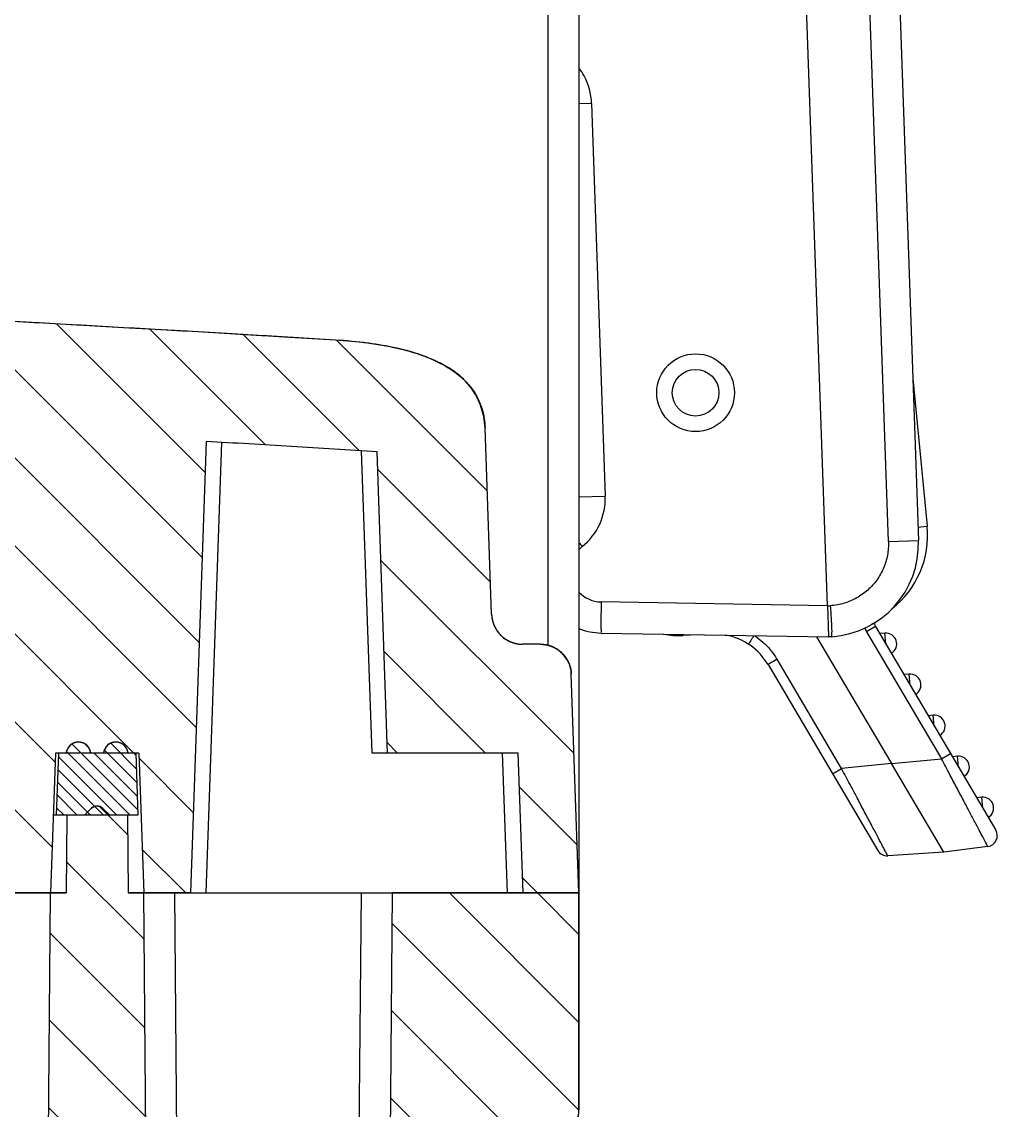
# Model space of a CAD drawing. Header units: millimetres. Extents: x -1995 to -555, y 489 to 1011.
# Drawn here: x -1459.06 to -1427.68, y 633.34 to 668.35 of the extents above; entities that cross this region are included whole.
import ezdxf

# ---------------------------------------------------------------- set-up
doc = ezdxf.new("R2010")
doc.units = ezdxf.units.MM

msp = doc.modelspace()

# ---------------------------------------------------------------- hatches: boundary and pattern name
at = {"linetype": 'Continuous'}
h = msp.add_hatch(dxfattribs=at)
h.set_pattern_fill('DEFAULT__20', color=2, scale=2, angle=135, style=0, pattern_type=0)
h.set_pattern_definition([(135, (-1737.82, 771.6257), (-1.414214, -1.414214), [])])
edge = h.paths.add_edge_path()
edge.add_line((-1669.14, 640.33), (-1667.34, 640.33))
edge.add_line((-1668.894, 647.365), (-1669.14, 640.33))
edge.add_spline(control_points=[(-1668.894, 647.365), (-1668.874, 647.934), (-1668.465, 648.33), (-1667.895, 648.33)], knot_values=[0, 0, 0, 0, 1, 1, 1, 1], weights=[1, 0.812893, 0.812893, 1], degree=3, periodic=0)
edge.add_line((-1667.895, 648.33), (-1667.328, 648.33))
edge.add_spline(control_points=[(-1666.329, 649.295), (-1666.349, 648.726), (-1666.759, 648.33), (-1667.328, 648.33)], knot_values=[0, 0, 0, 0, 1, 1, 1, 1], weights=[1, 0.812893, 0.812893, 1], degree=3, periodic=0)
edge.add_line((-1666.12, 655.29), (-1666.329, 649.295))
edge.add_spline(control_points=[(-1661.304, 658.11), (-1661.909, 658.073), (-1663.059, 657.942), (-1664.547, 657.514), (-1665.692, 656.751), (-1666.098, 655.895), (-1666.12, 655.29)], knot_values=[0, 0, 0, 0, 0.25, 0.5, 0.75, 1, 1, 1, 1], degree=3, periodic=0)
edge.add_spline(control_points=[(-1637.797, 659.379), (-1645.636, 659.008), (-1653.472, 658.585), (-1661.304, 658.11)], knot_values=[0, 0, 0, 0, 1, 1, 1, 1], weights=[1, 0.999985, 0.999985, 1], degree=3, periodic=0)
edge.add_line((-1637.797, 655.875), (-1637.797, 659.379))
edge.add_spline(control_points=[(-1637.797, 655.875), (-1641.905, 655.68), (-1646.012, 655.471), (-1650.119, 655.248)], knot_values=[0, 0, 0, 0, 1, 1, 1, 1], weights=[1, 0.999996, 0.999996, 1], degree=3, periodic=0)
edge.add_line((-1650.119, 655.248), (-1650.64, 640.33))
edge.add_line((-1652.14, 640.33), (-1650.64, 640.33))
edge.add_line((-1652.297, 644.83), (-1652.14, 640.33))
edge.add_line((-1654.983, 644.83), (-1652.297, 644.83))
edge.add_line((-1654.983, 644.83), (-1655.14, 640.33))
edge.add_line((-1656.64, 640.33), (-1655.14, 640.33))
edge.add_line((-1657.147, 654.851), (-1656.64, 640.33))
edge.add_spline(control_points=[(-1657.147, 654.851), (-1658.98, 654.744), (-1660.812, 654.634), (-1662.644, 654.521)], knot_values=[0, 0, 0, 0, 1, 1, 1, 1], weights=[1, 0.999999, 0.999999, 1], degree=3, periodic=0)
edge.add_line((-1662.644, 654.521), (-1662.948, 645.83))
edge.add_line((-1662.948, 645.83), (-1667.148, 645.83))
edge.add_line((-1667.148, 645.83), (-1667.34, 640.33))
edge = h.paths.add_edge_path()
edge.add_line((-1637.797, 655.875), (-1637.797, 659.379))
edge.add_line((-1637.797, 655.875), (-1637.797, 659.379))
edge = h.paths.add_edge_path()
edge.add_spline(control_points=[(-1470.746, 659.296), (-1526.407, 661.981), (-1582.133, 662.008), (-1637.797, 659.379)], knot_values=[0, 0, 0, 0, 1, 1, 1, 1], weights=[1, 0.999242, 0.999242, 1], degree=3, periodic=0)
edge.add_line((-1470.746, 655.792), (-1470.746, 659.296))
edge.add_spline(control_points=[(-1470.746, 655.792), (-1526.407, 658.482), (-1582.133, 658.51), (-1637.797, 655.875)], knot_values=[0, 0, 0, 0, 1, 1, 1, 1], weights=[1, 0.999239, 0.999239, 1], degree=3, periodic=0)
edge.add_line((-1637.797, 655.875), (-1637.797, 659.379))
edge = h.paths.add_edge_path()
edge.add_line((-1470.746, 655.792), (-1470.746, 659.296))
edge.add_line((-1470.746, 655.792), (-1470.746, 659.296))
edge = h.paths.add_edge_path()
edge.add_line((-1441.14, 640.33), (-1442.94, 640.33))
edge.add_line((-1442.94, 640.33), (-1443.097, 644.83))
edge.add_line((-1443.097, 644.83), (-1447.297, 644.83))
edge.add_line((-1447.297, 644.83), (-1447.635, 654.521))
edge.add_spline(control_points=[(-1447.635, 654.521), (-1449.468, 654.634), (-1451.3, 654.744), (-1453.133, 654.851)], knot_values=[0, 0, 0, 0, 1, 1, 1, 1], weights=[1, 0.999999, 0.999999, 1], degree=3, periodic=0)
edge.add_line((-1453.133, 654.851), (-1453.64, 640.33))
edge.add_line((-1453.64, 640.33), (-1455.14, 640.33))
edge.add_line((-1455.297, 644.83), (-1455.14, 640.33))
edge.add_line((-1455.297, 644.83), (-1457.983, 644.83))
edge.add_line((-1457.983, 644.83), (-1458.14, 640.33))
edge.add_line((-1458.14, 640.33), (-1459.64, 640.33))
edge.add_line((-1460.161, 655.248), (-1459.64, 640.33))
edge.add_spline(control_points=[(-1460.161, 655.248), (-1463.689, 655.44), (-1467.217, 655.621), (-1470.746, 655.792)], knot_values=[0, 0, 0, 0, 1, 1, 1, 1], weights=[1, 0.999997, 0.999997, 1], degree=3, periodic=0)
edge.add_line((-1470.746, 655.792), (-1470.746, 659.296))
edge.add_spline(control_points=[(-1448.975, 658.11), (-1456.23, 658.55), (-1463.487, 658.946), (-1470.746, 659.296)], knot_values=[0, 0, 0, 0, 1, 1, 1, 1], weights=[1, 0.999987, 0.999987, 1], degree=3, periodic=0)
edge.add_spline(control_points=[(-1444.16, 655.29), (-1444.181, 655.895), (-1444.588, 656.751), (-1445.733, 657.514), (-1447.221, 657.942), (-1448.371, 658.073), (-1448.975, 658.11)], knot_values=[0, 0, 0, 0, 0.25, 0.5, 0.75, 1, 1, 1, 1], degree=3, periodic=0)
edge.add_line((-1443.951, 649.295), (-1444.16, 655.29))
edge.add_spline(control_points=[(-1443.951, 649.295), (-1443.931, 648.726), (-1443.521, 648.33), (-1442.951, 648.33)], knot_values=[0, 0, 0, 0, 1, 1, 1, 1], weights=[1, 0.812893, 0.812893, 1], degree=3, periodic=0)
edge.add_line((-1442.385, 648.33), (-1442.951, 648.33))
edge.add_spline(control_points=[(-1442.385, 648.33), (-1441.815, 648.33), (-1441.405, 647.934), (-1441.386, 647.365)], knot_values=[0, 0, 0, 0, 1, 1, 1, 1], weights=[1, 0.812893, 0.812893, 1], degree=3, periodic=0)
edge.add_line((-1441.14, 640.33), (-1441.386, 647.365))
h = msp.add_hatch(dxfattribs=at)
h.set_pattern_fill('DEFAULT__18', color=2, scale=0.3, angle=-45, style=0, pattern_type=0)
h.set_pattern_definition([(315, (-1736.19368, 773.2521), (0.21213203, 0.21213203), [])])
edge = h.paths.add_edge_path()
edge.add_spline(control_points=[(-1654.637, 644.83), (-1654.557, 645.46), (-1653.922, 645.46), (-1653.843, 644.83)], knot_values=[0, 0, 0, 0, 1, 1, 1, 1], weights=[1, 0.416667, 0.416667, 1], degree=3, periodic=0)
edge.add_line((-1653.843, 644.83), (-1653.437, 644.83))
edge.add_spline(control_points=[(-1653.437, 644.83), (-1653.357, 645.46), (-1652.722, 645.46), (-1652.643, 644.83)], knot_values=[0, 0, 0, 0, 1, 1, 1, 1], weights=[1, 0.416667, 0.416667, 1], degree=3, periodic=0)
edge.add_line((-1652.643, 644.83), (-1652.397, 644.83))
edge.add_line((-1652.397, 644.83), (-1652.327, 642.83))
edge.add_line((-1654.953, 642.83), (-1652.327, 642.83))
edge.add_line((-1654.883, 644.83), (-1654.953, 642.83))
edge.add_line((-1654.883, 644.83), (-1654.637, 644.83))
edge = h.paths.add_edge_path()
edge.add_line((-1455.327, 642.83), (-1457.953, 642.83))
edge.add_line((-1457.883, 644.83), (-1457.953, 642.83))
edge.add_line((-1457.637, 644.83), (-1457.883, 644.83))
edge.add_spline(control_points=[(-1456.843, 644.83), (-1456.922, 645.46), (-1457.557, 645.46), (-1457.637, 644.83)], knot_values=[0, 0, 0, 0, 1, 1, 1, 1], weights=[1, 0.416667, 0.416667, 1], degree=3, periodic=0)
edge.add_line((-1456.437, 644.83), (-1456.843, 644.83))
edge.add_spline(control_points=[(-1455.643, 644.83), (-1455.722, 645.46), (-1456.357, 645.46), (-1456.437, 644.83)], knot_values=[0, 0, 0, 0, 1, 1, 1, 1], weights=[1, 0.416667, 0.416667, 1], degree=3, periodic=0)
edge.add_line((-1455.397, 644.83), (-1455.643, 644.83))
edge.add_line((-1455.397, 644.83), (-1455.327, 642.83))
h = msp.add_hatch(dxfattribs=at)
h.set_pattern_fill('DEFAULT__19', color=2, scale=2, angle=-45, style=0, pattern_type=0)
h.set_pattern_definition([(315, (-1734.9916, 774.4542), (1.414214, 1.414214), [])])
edge = h.paths.add_edge_path()
edge.add_line((-1668.44, 596.33), (-1663.89, 596.33))
edge.add_line((-1668.44, 596.33), (-1668.44, 603.119))
edge.add_spline(control_points=[(-1668.44, 603.119), (-1668.44, 603.813), (-1667.954, 604.307), (-1667.261, 604.319)], knot_values=[0, 0, 0, 0, 1, 1, 1, 1], weights=[1, 0.808834, 0.808834, 1], degree=3, periodic=0)
edge.add_line((-1667.261, 604.319), (-1666.64, 604.33))
edge.add_line((-1666.64, 604.33), (-1666.64, 632.33))
edge.add_line((-1668.157, 632.356), (-1666.64, 632.33))
edge.add_spline(control_points=[(-1668.157, 632.356), (-1668.735, 632.367), (-1669.14, 632.779), (-1669.14, 633.356)], knot_values=[0, 0, 0, 0, 1, 1, 1, 1], weights=[1, 0.808834, 0.808834, 1], degree=3, periodic=0)
edge.add_line((-1669.14, 635.375), (-1669.14, 633.356))
edge.add_line((-1674.532, 635.847), (-1669.14, 635.375))
edge.add_spline(control_points=[(-1675.714, 644.546), (-1681.421, 642.415), (-1680.601, 636.378), (-1674.532, 635.847)], knot_values=[0, 0, 0, 0, 1, 1, 1, 1], weights=[1, 0.480302, 0.480302, 1], degree=3, periodic=0)
edge.add_line((-1675.714, 644.546), (-1675.64, 640.304))
edge.add_spline(control_points=[(-1675.64, 640.304), (-1675.589, 637.406), (-1672.691, 637.406), (-1672.64, 640.304)], knot_values=[0, 0, 0, 0, 1, 1, 1, 1], weights=[1, 0.344968, 0.344968, 1], degree=3, periodic=0)
edge.add_line((-1672.64, 640.304), (-1672.566, 644.546))
edge.add_spline(control_points=[(-1669.64, 640.33), (-1669.64, 642.272), (-1670.747, 643.867), (-1672.566, 644.546)], knot_values=[0, 0, 0, 0, 1, 1, 1, 1], weights=[1, 0.881003, 0.881003, 1], degree=3, periodic=0)
edge.add_line((-1669.64, 640.33), (-1663.14, 640.33))
edge.add_line((-1662.791, 600.33), (-1663.14, 640.33))
edge.add_line((-1662.791, 600.33), (-1661.39, 600.33))
edge.add_line((-1661.39, 600.33), (-1661.39, 592.33))
edge.add_line((-1663.855, 592.33), (-1661.39, 592.33))
edge.add_line((-1663.89, 596.33), (-1663.855, 592.33))
edge = h.paths.add_edge_path()
edge.add_line((-1654.39, 596.33), (-1650.14, 596.33))
edge.add_line((-1654.39, 596.33), (-1654.425, 592.33))
edge.add_line((-1656.89, 592.33), (-1654.425, 592.33))
edge.add_line((-1656.89, 600.33), (-1656.89, 592.33))
edge.add_line((-1656.89, 600.33), (-1655.489, 600.33))
edge.add_line((-1655.489, 600.33), (-1655.14, 640.33))
edge.add_line((-1655.14, 640.33), (-1654.64, 640.33))
edge.add_line((-1654.618, 642.83), (-1654.64, 640.33))
edge.add_line((-1654.618, 642.83), (-1654.043, 642.83))
edge.add_line((-1653.817, 643.057), (-1654.043, 642.83))
edge.add_spline(control_points=[(-1653.463, 643.057), (-1653.567, 643.16), (-1653.713, 643.16), (-1653.817, 643.057)], knot_values=[0, 0, 0, 0, 1, 1, 1, 1], weights=[1, 0.804738, 0.804738, 1], degree=3, periodic=0)
edge.add_line((-1653.236, 642.83), (-1653.463, 643.057))
edge.add_line((-1653.236, 642.83), (-1652.662, 642.83))
edge.add_line((-1652.662, 642.83), (-1652.64, 640.33))
edge.add_line((-1652.64, 640.33), (-1652.14, 640.33))
edge.add_line((-1651.791, 600.33), (-1652.14, 640.33))
edge.add_line((-1651.791, 600.33), (-1637.797, 600.33))
edge.add_line((-1637.797, 596.33), (-1637.797, 600.33))
edge.add_line((-1640.14, 596.33), (-1637.797, 596.33))
edge.add_line((-1640.175, 592.33), (-1640.14, 596.33))
edge.add_line((-1642.64, 592.33), (-1640.175, 592.33))
edge.add_line((-1642.64, 592.33), (-1642.64, 598.33))
edge.add_line((-1647.64, 598.33), (-1642.64, 598.33))
edge.add_line((-1647.64, 592.33), (-1647.64, 598.33))
edge.add_line((-1650.105, 592.33), (-1647.64, 592.33))
edge.add_line((-1650.105, 592.33), (-1650.14, 596.33))
edge = h.paths.add_edge_path()
edge.add_line((-1637.797, 596.33), (-1637.797, 600.33))
edge.add_line((-1637.797, 596.33), (-1637.797, 600.33))
edge = h.paths.add_edge_path()
edge.add_line((-1637.797, 596.33), (-1623.14, 596.33))
edge.add_line((-1637.797, 596.33), (-1637.797, 600.33))
edge.add_line((-1637.797, 600.33), (-1470.746, 600.33))
edge.add_line((-1470.746, 596.33), (-1470.746, 600.33))
edge.add_line((-1487.14, 596.33), (-1470.746, 596.33))
edge.add_line((-1487.14, 596.33), (-1487.14, 599.23))
edge.add_line((-1488.14, 599.23), (-1487.14, 599.23))
edge.add_line((-1489.64, 597.73), (-1488.14, 599.23))
edge.add_line((-1504.64, 597.73), (-1489.64, 597.73))
edge.add_line((-1504.64, 597.73), (-1506.14, 599.23))
edge.add_line((-1507.14, 599.23), (-1506.14, 599.23))
edge.add_line((-1507.14, 596.33), (-1507.14, 599.23))
edge.add_line((-1515.14, 596.33), (-1507.14, 596.33))
edge.add_line((-1515.14, 596.33), (-1515.14, 599.23))
edge.add_line((-1516.14, 599.23), (-1515.14, 599.23))
edge.add_line((-1517.64, 597.73), (-1516.14, 599.23))
edge.add_line((-1532.64, 597.73), (-1517.64, 597.73))
edge.add_line((-1532.64, 597.73), (-1534.14, 599.23))
edge.add_line((-1535.14, 599.23), (-1534.14, 599.23))
edge.add_line((-1535.14, 596.33), (-1535.14, 599.23))
edge.add_line((-1575.14, 596.33), (-1535.14, 596.33))
edge.add_line((-1575.14, 596.33), (-1575.14, 599.23))
edge.add_line((-1576.14, 599.23), (-1575.14, 599.23))
edge.add_line((-1577.64, 597.73), (-1576.14, 599.23))
edge.add_line((-1592.64, 597.73), (-1577.64, 597.73))
edge.add_line((-1592.64, 597.73), (-1594.14, 599.23))
edge.add_line((-1595.14, 599.23), (-1594.14, 599.23))
edge.add_line((-1595.14, 596.33), (-1595.14, 599.23))
edge.add_line((-1603.14, 596.33), (-1595.14, 596.33))
edge.add_line((-1603.14, 596.33), (-1603.14, 599.23))
edge.add_line((-1604.14, 599.23), (-1603.14, 599.23))
edge.add_line((-1605.64, 597.73), (-1604.14, 599.23))
edge.add_line((-1620.64, 597.73), (-1605.64, 597.73))
edge.add_line((-1620.64, 597.73), (-1622.14, 599.23))
edge.add_line((-1623.14, 599.23), (-1622.14, 599.23))
edge.add_line((-1623.14, 596.33), (-1623.14, 599.23))
edge = h.paths.add_edge_path()
edge.add_line((-1470.746, 596.33), (-1470.746, 600.33))
edge.add_line((-1470.746, 596.33), (-1470.746, 600.33))
edge = h.paths.add_edge_path()
edge.add_line((-1441.84, 596.33), (-1446.39, 596.33))
edge.add_line((-1446.425, 592.33), (-1446.39, 596.33))
edge.add_line((-1446.425, 592.33), (-1448.89, 592.33))
edge.add_line((-1448.89, 592.33), (-1448.89, 600.33))
edge.add_line((-1447.489, 600.33), (-1448.89, 600.33))
edge.add_line((-1447.489, 600.33), (-1447.14, 640.33))
edge.add_line((-1441.14, 640.33), (-1447.14, 640.33))
edge.add_line((-1441.14, 633.356), (-1441.14, 640.33))
edge.add_spline(control_points=[(-1442.122, 632.356), (-1441.545, 632.367), (-1441.14, 632.779), (-1441.14, 633.356)], knot_values=[0, 0, 0, 0, 1, 1, 1, 1], weights=[1, 0.808834, 0.808834, 1], degree=3, periodic=0)
edge.add_line((-1442.122, 632.356), (-1443.64, 632.33))
edge.add_line((-1443.64, 604.33), (-1443.64, 632.33))
edge.add_line((-1443.019, 604.319), (-1443.64, 604.33))
edge.add_spline(control_points=[(-1441.84, 603.119), (-1441.84, 603.813), (-1442.326, 604.307), (-1443.019, 604.319)], knot_values=[0, 0, 0, 0, 1, 1, 1, 1], weights=[1, 0.808834, 0.808834, 1], degree=3, periodic=0)
edge.add_line((-1441.84, 596.33), (-1441.84, 603.119))
edge = h.paths.add_edge_path()
edge.add_line((-1470.746, 596.33), (-1455.89, 596.33))
edge.add_line((-1470.746, 596.33), (-1470.746, 600.33))
edge.add_line((-1458.489, 600.33), (-1470.746, 600.33))
edge.add_line((-1458.489, 600.33), (-1458.14, 640.33))
edge.add_line((-1457.64, 640.33), (-1458.14, 640.33))
edge.add_line((-1457.618, 642.83), (-1457.64, 640.33))
edge.add_line((-1457.043, 642.83), (-1457.618, 642.83))
edge.add_line((-1457.043, 642.83), (-1456.817, 643.057))
edge.add_spline(control_points=[(-1456.817, 643.057), (-1456.713, 643.16), (-1456.567, 643.16), (-1456.463, 643.057)], knot_values=[0, 0, 0, 0, 1, 1, 1, 1], weights=[1, 0.804738, 0.804738, 1], degree=3, periodic=0)
edge.add_line((-1456.463, 643.057), (-1456.236, 642.83))
edge.add_line((-1455.662, 642.83), (-1456.236, 642.83))
edge.add_line((-1455.662, 642.83), (-1455.64, 640.33))
edge.add_line((-1455.14, 640.33), (-1455.64, 640.33))
edge.add_line((-1454.791, 600.33), (-1455.14, 640.33))
edge.add_line((-1453.39, 600.33), (-1454.791, 600.33))
edge.add_line((-1453.39, 592.33), (-1453.39, 600.33))
edge.add_line((-1453.39, 592.33), (-1455.855, 592.33))
edge.add_line((-1455.855, 592.33), (-1455.89, 596.33))

# ---------------------------------------------------------------- linework, layer by layer
at = {"color": 7, "linetype": 'Continuous'}
for p, q in [((-1431.51, 688.641), (-1430.219, 651.667)), ((-1433.147, 649.563), (-1434.508, 688.539)), ((-1431.184, 651.633), (-1432.472, 688.54)), ((-1442.14, 678.33), (-1442.14, 648.282)), ((-1441.14, 678.33), (-1441.14, 633.356)), ((-1440.733, 665.724), (-1441.14, 665.71)), ((-1440.733, 665.724), (-1440.292, 653.095)), ((-1446.82, 657.807), (-1446.823, 657.807)), ((-1430.401, 656.881), (-1429.937, 652.123)), ((-1443.951, 649.295), (-1444.16, 655.29)), ((-1443.951, 649.295), (-1444.16, 655.29)), ((-1453.133, 654.851), (-1453.64, 640.33)), ((-1453.133, 654.851), (-1453.64, 640.33)), ((-1452.634, 654.822), (-1453.14, 640.33)), ((-1447.797, 644.83), (-1448.136, 654.552)), ((-1447.297, 644.83), (-1447.635, 654.521)), ((-1447.297, 644.83), (-1447.635, 654.521)), ((-1441.14, 653.065), (-1440.292, 653.095)), ((-1430.234, 652.094), (-1429.937, 652.123)), ((-1431.184, 651.634), (-1430.219, 651.667)), ((-1433.147, 649.562), (-1440.426, 649.689)), ((-1433.147, 649.563), (-1433.048, 649.567)), ((-1440.426, 648.69), (-1433.112, 648.563)), ((-1431.601, 648.901), (-1431.89, 648.729)), ((-1431.89, 648.729), (-1429.479, 644.647)), ((-1431.601, 648.901), (-1427.733, 642.354)), ((-1431.302, 648.686), (-1431.465, 648.67)), ((-1431.268, 648.338), (-1431.302, 648.686)), ((-1442.385, 648.33), (-1442.951, 648.33)), ((-1442.385, 648.33), (-1442.951, 648.33)), ((-1437.282, 648.635), (-1437.79, 648.612)), ((-1433.496, 648.569), (-1431.086, 644.491)), ((-1433.008, 648.57), (-1433.112, 648.563)), ((-1434.767, 647.844), (-1435.057, 647.673)), ((-1435.057, 647.673), (-1431.528, 641.699)), ((-1432.693, 644.334), (-1434.767, 647.844)), ((-1441.14, 640.33), (-1441.386, 647.365)), ((-1441.14, 640.33), (-1441.386, 647.365)), ((-1430.523, 647.367), (-1430.685, 647.351)), ((-1430.489, 647.018), (-1430.522, 647.367)), ((-1429.743, 646.048), (-1429.906, 646.032)), ((-1429.709, 645.699), (-1429.743, 646.048)), ((-1457.983, 644.83), (-1458.14, 640.33)), ((-1457.983, 644.83), (-1458.14, 640.33)), ((-1455.297, 644.83), (-1457.983, 644.83)), ((-1455.297, 644.83), (-1457.983, 644.83)), ((-1457.883, 644.83), (-1457.953, 642.83)), ((-1457.883, 644.83), (-1457.953, 642.83)), ((-1457.637, 644.83), (-1457.883, 644.83)), ((-1456.437, 644.83), (-1456.843, 644.83)), ((-1455.397, 644.83), (-1455.643, 644.83)), ((-1455.397, 644.83), (-1455.327, 642.83)), ((-1455.397, 644.83), (-1455.327, 642.83)), ((-1455.297, 644.83), (-1455.14, 640.33)), ((-1455.297, 644.83), (-1455.14, 640.33)), ((-1443.097, 644.83), (-1447.797, 644.83)), ((-1443.097, 644.83), (-1447.297, 644.83)), ((-1443.44, 640.33), (-1443.597, 644.83)), ((-1442.94, 640.33), (-1443.097, 644.83)), ((-1442.94, 640.33), (-1443.097, 644.83)), ((-1429.478, 644.647), (-1429.189, 644.818)), ((-1431.086, 644.491), (-1432.693, 644.334)), ((-1431.086, 644.49), (-1429.479, 644.647)), ((-1429.402, 641.641), (-1431.086, 644.491)), ((-1428.964, 644.728), (-1429.126, 644.712)), ((-1428.93, 644.38), (-1428.964, 644.728)), ((-1432.983, 644.163), (-1432.694, 644.335)), ((-1428.185, 643.409), (-1428.347, 643.393)), ((-1428.151, 643.061), (-1428.184, 643.409)), ((-1455.327, 642.83), (-1458.053, 642.83)), ((-1455.327, 642.83), (-1457.953, 642.83)), ((-1457.618, 642.83), (-1457.64, 640.33)), ((-1457.618, 642.83), (-1457.64, 640.33)), ((-1457.043, 642.83), (-1457.618, 642.83)), ((-1457.043, 642.83), (-1456.817, 643.057)), ((-1457.043, 642.83), (-1456.817, 643.057)), ((-1456.463, 643.057), (-1456.236, 642.83)), ((-1456.463, 643.057), (-1456.236, 642.83)), ((-1455.662, 642.83), (-1456.236, 642.83)), ((-1455.662, 642.83), (-1455.64, 640.33)), ((-1455.662, 642.83), (-1455.64, 640.33)), ((-1427.988, 641.829), (-1429.402, 641.641)), ((-1429.402, 641.641), (-1431.205, 641.528)), ((-1652.64, 640.33), (-1457.64, 640.33)), ((-1458.14, 640.33), (-1459.64, 640.33)), ((-1458.489, 600.33), (-1458.14, 640.33)), ((-1458.489, 600.33), (-1458.14, 640.33)), ((-1457.64, 640.33), (-1458.14, 640.33)), ((-1455.14, 640.33), (-1455.64, 640.33)), ((-1455.64, 640.33), (-1441.14, 640.33)), ((-1454.791, 600.33), (-1455.14, 640.33)), ((-1453.64, 640.33), (-1455.14, 640.33)), ((-1454.791, 600.33), (-1455.14, 640.33)), ((-1453.809, 602.419), (-1454.14, 640.33)), ((-1448.471, 602.419), (-1448.14, 640.33)), ((-1447.489, 600.33), (-1447.14, 640.33)), ((-1447.489, 600.33), (-1447.14, 640.33)), ((-1441.14, 640.33), (-1447.14, 640.33)), ((-1441.14, 640.33), (-1442.94, 640.33)), ((-1441.14, 633.356), (-1441.14, 640.33))]:
    msp.add_line(p, q, dxfattribs=at)
msp.add_lwpolyline([(-1446.823, 657.807), (-1446.884, 657.821), (-1446.93, 657.829)], dxfattribs=at)
for radius in [1.25, 0.75]:
    msp.add_circle((-1437.389, 656.418), radius, dxfattribs=at)
for centre, radius, start, end in [((-1442.734, 665.653), 2.002, 28.5689, 36.7469), ((-1442.732, 665.654), 2, 2.0018, 28.5654), ((-1555.14, -1090.37), 1751.7, 86.525368, 93.474632), ((-1449.839, 643.585), 14.551, 82.5167, 86.5984), ((-1449.623, 645.346), 12.777, 81.235, 82.4476), ((-1448.98, 648.89), 9.174, 77.7495, 78.0522), ((-1448.802, 649.701), 8.344, 76.5532, 77.7627), ((-1446.884, 657.552), 0.263, 76.5632, 83.1651), ((-1448.583, 650.698), 7.324, 74.6924, 76.0525), ((-1448.415, 651.309), 6.69, 72.4826, 74.7032), ((-1448.256, 651.816), 6.159, 70.9428, 72.471), ((-1448.149, 652.128), 5.83, 69.6262, 70.9402), ((-1448.128, 652.175), 5.778, 69.7363, 70.6637), ((-1448.05, 652.385), 5.554, 67.3461, 69.7357), ((-1448.081, 652.312), 5.633, 69.0104, 69.622), ((-1446.521, 655.096), 2.421, 41.5701, 45.817), ((-1446.312, 655.278), 2.145, 20.4846, 26.2912), ((-1555.14, -1090.37), 1748.2, 86.474409, 86.654903), ((-1442.291, 653.025), 2, 308.87, 1.9987), ((-1432.923, 651.832), 3, 308.0392, 5.5747), ((-1440.408, 650.689), 1.001, 128.8876, 137.5795), ((-1390.28, 692.33), 65.16, 218.69096, 218.83675), ((-1433.217, 651.563), 3, 273.9992, 2), ((-1440.409, 650.689), 1, 222.9035, 269.0136), ((-1442.951, 649.33), 1, 182, 270), ((-1431.428, 649.002), 0.2, 169.6739, 184.4339), ((-1440.391, 650.69), 2, 247.891, 269.0014), ((-1431.417, 649.009), 0.549, 196.729, 210.5793), ((-1431.428, 649.002), 0.2, 184.815, 210.5736), ((-1431.268, 648.338), 0.35, 300.5734, 95.0489), ((-1442.385, 647.33), 1, 2, 90), ((-1437.925, 651.609), 3, 260.5546, 272.5742), ((-1436.779, 646.656), 2, 30.5724, 79.6551), ((-1430.489, 647.018), 0.35, 300.5734, 95.0489), ((-1429.709, 645.699), 0.35, 300.5734, 95.0489), ((-1457.24, 644.78), 0.4, 7.1808, 172.8192), ((-1456.04, 644.78), 0.4, 7.1808, 172.8192), ((-1428.93, 644.38), 0.35, 300.5734, 95.0489), ((-1456.64, 642.88), 0.25, 45, 135), ((-1428.151, 643.061), 0.35, 300.5734, 95.0489), ((-1428.034, 642.176), 0.35, 277.5734, 30.5734), ((-1431.226, 641.877), 0.35, 210.5734, 273.5734), ((-1442.14, 633.356), 1, 271, 0)]:
    msp.add_arc(centre, radius, start, end, dxfattribs=at)
for points, start_tangent, end_tangent in [([(-1448.975, 658.11), (-1451.696, 658.273), (-1454.417, 658.432), (-1457.138, 658.586), (-1459.859, 658.737), (-1462.58, 658.883), (-1465.302, 659.025), (-1468.024, 659.162), (-1470.746, 659.296)], (-0.998162, 0.060607), (-0.998839, 0.048178)), ([(-1444.16, 655.29), (-1444.677, 656.664), (-1445.79, 657.458), (-1447.26, 657.903), (-1448.975, 658.11)], (-0.034899, 0.999391), (-0.998162, 0.060607)), ([(-1444.16, 655.29), (-1444.339, 656.121), (-1444.794, 656.792), (-1445.418, 657.267), (-1446.159, 657.607), (-1446.992, 657.847), (-1447.922, 658.011), (-1448.975, 658.11)], (-0.034899, 0.999391), (-0.998162, 0.060607)), ([(-1447.081, 657.865), (-1447.143, 657.878), (-1447.676, 657.973)], (-0.978333, 0.207039), (-0.988308, 0.152471)), ([(-1446.215, 657.627), (-1446.705, 657.777), (-1446.862, 657.816)], (-0.943579, 0.331149), (-0.972528, 0.232786)), ([(-1445.911, 657.51), (-1445.972, 657.529)], (-0.92224, 0.386617), (-0.981481, 0.191558)), ([(-1445.946, 657.525), (-1445.416, 657.266)], (0.924912, -0.380182), (0.864555, -0.502539)), ([(-1445.416, 657.266), (-1444.883, 656.879), (-1444.834, 656.832)], (0.864555, -0.502539), (0.716871, -0.697206)), ([(-1444.71, 656.702), (-1444.491, 656.41), (-1444.389, 656.228)], (0.663258, -0.748391), (0.443101, -0.896471)), ([(-1444.303, 656.028), (-1444.252, 655.875), (-1444.16, 655.29)], (0.350107, -0.93671), (0.034899, -0.999391)), ([(-1447.635, 654.521), (-1450.384, 654.689), (-1453.133, 654.851)], (-0.998107, 0.061494), (-0.998296, 0.05835)), ([(-1431.184, 651.633), (-1431.217, 651.195), (-1431.344, 650.776), (-1431.559, 650.395), (-1431.851, 650.071), (-1432.207, 649.818), (-1432.61, 649.647), (-1433.048, 649.567)], (0.034583, -0.999402), (-0.997587, -0.069427)), ([(-1440.426, 649.689), (-1440.43, 649.431), (-1440.432, 649.199), (-1440.433, 648.994), (-1440.432, 648.831), (-1440.43, 648.727), (-1440.426, 648.69)], (-0.017432, -0.999848), (0.999883, -0.015319)), ([(-1433.147, 649.562), (-1433.135, 649.301), (-1433.127, 649.06), (-1433.12, 648.855), (-1433.116, 648.696), (-1433.113, 648.596), (-1433.112, 648.563)], (0.050144, -0.998742), (0.033069, -0.999453)), ([(-1433.008, 648.57), (-1433.001, 648.604), (-1433, 648.699), (-1433.003, 648.853), (-1433.012, 649.058), (-1433.025, 649.301), (-1433.043, 649.569)], (0.997564, 0.069756), (-0.069714, 0.997567)), ([(-1443.951, 649.295), (-1443.95, 649.284), (-1443.95, 649.273), (-1443.949, 649.262), (-1443.948, 649.251), (-1443.947, 649.24), (-1443.946, 649.229), (-1443.945, 649.218), (-1443.944, 649.207), (-1443.942, 649.196), (-1443.941, 649.185), (-1443.939, 649.174), (-1443.937, 649.162), (-1443.935, 649.151), (-1443.933, 649.14), (-1443.931, 649.128), (-1443.929, 649.117), (-1443.926, 649.106), (-1443.923, 649.095), (-1443.921, 649.083), (-1443.918, 649.072), (-1443.914, 649.061), (-1443.911, 649.049), (-1443.908, 649.038), (-1443.904, 649.027), (-1443.901, 649.015), (-1443.897, 649.004), (-1443.893, 648.993), (-1443.889, 648.982), (-1443.885, 648.97), (-1443.88, 648.959), (-1443.876, 648.948), (-1443.871, 648.937), (-1443.866, 648.926), (-1443.861, 648.914), (-1443.856, 648.903), (-1443.851, 648.892), (-1443.845, 648.881), (-1443.84, 648.87), (-1443.834, 648.86), (-1443.828, 648.849), (-1443.822, 648.838), (-1443.816, 648.827), (-1443.81, 648.816), (-1443.803, 648.806), (-1443.797, 648.795), (-1443.79, 648.785), (-1443.783, 648.774), (-1443.776, 648.764), (-1443.769, 648.754), (-1443.762, 648.744), (-1443.754, 648.733), (-1443.747, 648.723), (-1443.739, 648.714), (-1443.731, 648.704), (-1443.723, 648.694), (-1443.715, 648.684), (-1443.707, 648.675), (-1443.699, 648.665), (-1443.69, 648.656), (-1443.682, 648.647), (-1443.673, 648.637), (-1443.664, 648.628), (-1443.655, 648.619), (-1443.646, 648.611), (-1443.637, 648.602), (-1443.628, 648.593), (-1443.618, 648.585), (-1443.609, 648.576), (-1443.599, 648.568), (-1443.59, 648.56), (-1443.58, 648.552), (-1443.57, 648.544), (-1443.56, 648.537), (-1443.55, 648.529), (-1443.54, 648.522), (-1443.53, 648.514), (-1443.52, 648.507), (-1443.509, 648.5), (-1443.499, 648.493), (-1443.488, 648.486), (-1443.478, 648.48), (-1443.467, 648.473), (-1443.456, 648.467), (-1443.446, 648.461), (-1443.435, 648.454), (-1443.424, 648.449), (-1443.413, 648.443), (-1443.402, 648.437), (-1443.391, 648.432), (-1443.38, 648.426), (-1443.369, 648.421), (-1443.357, 648.416), (-1443.346, 648.411), (-1443.335, 648.406), (-1443.324, 648.402), (-1443.312, 648.397), (-1443.301, 648.393), (-1443.29, 648.389), (-1443.278, 648.385), (-1443.267, 648.381), (-1443.256, 648.377), (-1443.244, 648.374), (-1443.233, 648.37), (-1443.221, 648.367), (-1443.21, 648.364), (-1443.198, 648.361), (-1443.187, 648.358), (-1443.176, 648.355), (-1443.164, 648.353), (-1443.153, 648.35), (-1443.141, 648.348), (-1443.13, 648.346), (-1443.119, 648.344), (-1443.107, 648.342), (-1443.096, 648.34), (-1443.085, 648.339), (-1443.073, 648.337), (-1443.062, 648.336), (-1443.051, 648.335), (-1443.04, 648.334), (-1443.028, 648.333), (-1443.017, 648.332), (-1443.006, 648.331), (-1442.995, 648.331), (-1442.984, 648.33), (-1442.973, 648.33), (-1442.962, 648.33), (-1442.951, 648.33)], (0.034899, -0.999391), (1, 0)), ([(-1431.628, 648.985), (-1431.644, 648.985), (-1431.692, 648.983), (-1431.714, 648.983)], (-0.088346, 0.99609), (-0.998586, -0.053151)), ([(-1442.385, 648.33), (-1442.374, 648.33), (-1442.363, 648.33), (-1442.352, 648.329), (-1442.341, 648.329), (-1442.33, 648.328), (-1442.319, 648.328), (-1442.308, 648.327), (-1442.297, 648.326), (-1442.286, 648.325), (-1442.274, 648.324), (-1442.263, 648.323), (-1442.252, 648.321), (-1442.24, 648.319), (-1442.229, 648.318), (-1442.218, 648.316), (-1442.206, 648.314), (-1442.195, 648.312), (-1442.184, 648.309), (-1442.172, 648.307), (-1442.161, 648.305), (-1442.149, 648.302), (-1442.138, 648.299), (-1442.127, 648.296), (-1442.115, 648.293), (-1442.104, 648.29), (-1442.092, 648.286), (-1442.081, 648.283), (-1442.069, 648.279), (-1442.058, 648.275), (-1442.047, 648.271), (-1442.035, 648.267), (-1442.024, 648.263), (-1442.013, 648.258), (-1442.001, 648.253), (-1441.99, 648.249), (-1441.979, 648.244), (-1441.968, 648.239), (-1441.957, 648.234), (-1441.946, 648.228), (-1441.935, 648.223), (-1441.924, 648.217), (-1441.913, 648.211), (-1441.902, 648.205), (-1441.891, 648.199), (-1441.88, 648.193), (-1441.869, 648.187), (-1441.859, 648.18), (-1441.848, 648.174), (-1441.838, 648.167), (-1441.827, 648.16), (-1441.817, 648.153), (-1441.807, 648.146), (-1441.796, 648.138), (-1441.786, 648.131), (-1441.776, 648.123), (-1441.766, 648.116), (-1441.756, 648.108), (-1441.747, 648.1), (-1441.737, 648.092), (-1441.727, 648.083), (-1441.718, 648.075), (-1441.709, 648.067), (-1441.699, 648.058), (-1441.69, 648.049), (-1441.681, 648.04), (-1441.672, 648.032), (-1441.664, 648.022), (-1441.655, 648.013), (-1441.646, 648.004), (-1441.638, 647.995), (-1441.63, 647.985), (-1441.621, 647.976), (-1441.613, 647.966), (-1441.605, 647.956), (-1441.598, 647.946), (-1441.59, 647.936), (-1441.582, 647.926), (-1441.575, 647.916), (-1441.568, 647.906), (-1441.56, 647.896), (-1441.553, 647.886), (-1441.547, 647.875), (-1441.54, 647.865), (-1441.533, 647.854), (-1441.527, 647.843), (-1441.521, 647.833), (-1441.514, 647.822), (-1441.508, 647.811), (-1441.503, 647.8), (-1441.497, 647.79), (-1441.491, 647.779), (-1441.486, 647.768), (-1441.481, 647.757), (-1441.475, 647.745), (-1441.47, 647.734), (-1441.466, 647.723), (-1441.461, 647.712), (-1441.456, 647.701), (-1441.452, 647.69), (-1441.448, 647.678), (-1441.444, 647.667), (-1441.44, 647.656), (-1441.436, 647.645), (-1441.432, 647.633), (-1441.429, 647.622), (-1441.425, 647.611), (-1441.422, 647.599), (-1441.419, 647.588), (-1441.416, 647.577), (-1441.413, 647.565), (-1441.41, 647.554), (-1441.408, 647.543), (-1441.405, 647.531), (-1441.403, 647.52), (-1441.401, 647.509), (-1441.399, 647.498), (-1441.397, 647.486), (-1441.396, 647.475), (-1441.394, 647.464), (-1441.393, 647.453), (-1441.391, 647.442), (-1441.39, 647.431), (-1441.389, 647.42), (-1441.388, 647.409), (-1441.387, 647.398), (-1441.387, 647.387), (-1441.386, 647.376), (-1441.386, 647.365)], (1, 0), (0.034899, -0.999391)), ([(-1437.795, 648.644), (-1437.795, 648.631), (-1437.79, 648.612)], (0.041901, -0.999122), (0.998992, 0.044899)), ([(-1435.51, 648.604), (-1435.559, 648.529), (-1435.61, 648.449), (-1435.649, 648.385), (-1435.673, 648.342), (-1435.682, 648.328)], (-0.546693, -0.837333), (-0.836195, 0.548432)), ([(-1435.484, 648.605), (-1435.221, 648.398), (-1434.977, 648.143), (-1434.767, 647.844)], (0.825849, -0.563892), (0.513841, -0.857886)), ([(-1456.843, 644.83), (-1456.844, 644.836), (-1456.845, 644.842), (-1456.846, 644.849), (-1456.847, 644.855), (-1456.848, 644.862), (-1456.85, 644.868), (-1456.851, 644.875), (-1456.853, 644.881), (-1456.855, 644.888), (-1456.857, 644.895), (-1456.859, 644.902), (-1456.861, 644.909), (-1456.864, 644.915), (-1456.866, 644.922), (-1456.869, 644.929), (-1456.872, 644.936), (-1456.873, 644.94), (-1456.875, 644.944), (-1456.876, 644.947), (-1456.878, 644.951), (-1456.88, 644.954), (-1456.882, 644.958), (-1456.883, 644.961), (-1456.885, 644.965), (-1456.887, 644.968), (-1456.889, 644.972), (-1456.891, 644.976), (-1456.893, 644.979), (-1456.895, 644.983), (-1456.897, 644.986), (-1456.899, 644.99), (-1456.902, 644.994), (-1456.904, 644.997), (-1456.906, 645.001), (-1456.909, 645.004), (-1456.911, 645.008), (-1456.914, 645.011), (-1456.916, 645.015), (-1456.919, 645.018), (-1456.921, 645.022), (-1456.924, 645.025), (-1456.927, 645.029), (-1456.93, 645.032), (-1456.933, 645.036), (-1456.935, 645.039), (-1456.938, 645.043), (-1456.941, 645.046), (-1456.945, 645.05), (-1456.948, 645.053), (-1456.951, 645.057), (-1456.954, 645.06), (-1456.957, 645.063), (-1456.961, 645.067), (-1456.964, 645.07), (-1456.968, 645.073), (-1456.971, 645.076), (-1456.975, 645.08), (-1456.978, 645.083), (-1456.982, 645.086), (-1456.986, 645.089), (-1456.99, 645.092), (-1456.994, 645.095), (-1456.997, 645.098), (-1457.001, 645.101), (-1457.005, 645.104), (-1457.009, 645.107), (-1457.014, 645.11), (-1457.018, 645.113), (-1457.022, 645.115), (-1457.026, 645.118), (-1457.031, 645.121), (-1457.035, 645.123), (-1457.039, 645.126), (-1457.044, 645.129), (-1457.048, 645.131), (-1457.053, 645.134), (-1457.058, 645.136), (-1457.062, 645.138), (-1457.067, 645.141), (-1457.072, 645.143), (-1457.076, 645.145), (-1457.081, 645.147), (-1457.086, 645.149), (-1457.091, 645.151), (-1457.096, 645.153), (-1457.101, 645.155), (-1457.106, 645.157), (-1457.111, 645.159), (-1457.116, 645.16), (-1457.121, 645.162), (-1457.127, 645.164), (-1457.132, 645.165), (-1457.137, 645.166), (-1457.142, 645.168), (-1457.147, 645.169), (-1457.153, 645.17), (-1457.158, 645.172), (-1457.163, 645.173), (-1457.169, 645.174), (-1457.174, 645.175), (-1457.18, 645.175), (-1457.185, 645.176), (-1457.19, 645.177), (-1457.196, 645.178), (-1457.201, 645.178), (-1457.207, 645.179), (-1457.212, 645.179), (-1457.218, 645.179), (-1457.223, 645.18), (-1457.229, 645.18), (-1457.234, 645.18), (-1457.24, 645.18), (-1457.245, 645.18), (-1457.251, 645.18), (-1457.256, 645.18), (-1457.262, 645.179), (-1457.267, 645.179), (-1457.273, 645.179), (-1457.278, 645.178), (-1457.284, 645.178), (-1457.289, 645.177), (-1457.295, 645.176), (-1457.3, 645.175), (-1457.306, 645.175), (-1457.311, 645.174), (-1457.316, 645.173), (-1457.322, 645.172), (-1457.327, 645.17), (-1457.332, 645.169), (-1457.338, 645.168), (-1457.343, 645.166), (-1457.348, 645.165), (-1457.353, 645.164), (-1457.358, 645.162), (-1457.364, 645.16), (-1457.369, 645.159), (-1457.374, 645.157), (-1457.379, 645.155), (-1457.384, 645.153), (-1457.389, 645.151), (-1457.394, 645.149), (-1457.398, 645.147), (-1457.403, 645.145), (-1457.408, 645.143), (-1457.413, 645.141), (-1457.418, 645.138), (-1457.422, 645.136), (-1457.427, 645.134), (-1457.431, 645.131), (-1457.436, 645.129), (-1457.44, 645.126), (-1457.445, 645.123), (-1457.449, 645.121), (-1457.454, 645.118), (-1457.458, 645.115), (-1457.462, 645.113), (-1457.466, 645.11), (-1457.47, 645.107), (-1457.474, 645.104), (-1457.478, 645.101), (-1457.482, 645.098), (-1457.486, 645.095), (-1457.49, 645.092), (-1457.494, 645.089), (-1457.498, 645.086), (-1457.501, 645.083), (-1457.505, 645.08), (-1457.509, 645.076), (-1457.512, 645.073), (-1457.516, 645.07), (-1457.519, 645.067), (-1457.522, 645.063), (-1457.526, 645.06), (-1457.529, 645.057), (-1457.532, 645.053), (-1457.535, 645.05), (-1457.538, 645.046), (-1457.541, 645.043), (-1457.544, 645.039), (-1457.547, 645.036), (-1457.55, 645.032), (-1457.553, 645.029), (-1457.556, 645.025), (-1457.558, 645.022), (-1457.561, 645.018), (-1457.564, 645.015), (-1457.566, 645.011), (-1457.569, 645.008), (-1457.571, 645.004), (-1457.573, 645.001), (-1457.576, 644.997), (-1457.578, 644.994), (-1457.58, 644.99), (-1457.583, 644.986), (-1457.585, 644.983), (-1457.587, 644.979), (-1457.589, 644.976), (-1457.591, 644.972), (-1457.593, 644.968), (-1457.595, 644.965), (-1457.596, 644.961), (-1457.598, 644.958), (-1457.6, 644.954), (-1457.602, 644.951), (-1457.603, 644.947), (-1457.605, 644.944), (-1457.606, 644.94), (-1457.608, 644.936), (-1457.611, 644.929), (-1457.614, 644.922), (-1457.616, 644.915), (-1457.619, 644.909), (-1457.621, 644.902), (-1457.623, 644.895), (-1457.625, 644.888), (-1457.627, 644.881), (-1457.629, 644.875), (-1457.63, 644.868), (-1457.631, 644.862), (-1457.633, 644.855), (-1457.634, 644.849), (-1457.635, 644.842), (-1457.636, 644.836), (-1457.637, 644.83)], (-0.125, 0.992157), (-0.125, -0.992157)), ([(-1455.643, 644.83), (-1455.644, 644.836), (-1455.645, 644.842), (-1455.646, 644.849), (-1455.647, 644.855), (-1455.648, 644.862), (-1455.65, 644.868), (-1455.651, 644.875), (-1455.653, 644.881), (-1455.655, 644.888), (-1455.657, 644.895), (-1455.659, 644.902), (-1455.661, 644.909), (-1455.664, 644.915), (-1455.666, 644.922), (-1455.669, 644.929), (-1455.672, 644.936), (-1455.673, 644.94), (-1455.675, 644.944), (-1455.676, 644.947), (-1455.678, 644.951), (-1455.68, 644.954), (-1455.682, 644.958), (-1455.683, 644.961), (-1455.685, 644.965), (-1455.687, 644.968), (-1455.689, 644.972), (-1455.691, 644.976), (-1455.693, 644.979), (-1455.695, 644.983), (-1455.697, 644.986), (-1455.699, 644.99), (-1455.702, 644.994), (-1455.704, 644.997), (-1455.706, 645.001), (-1455.709, 645.004), (-1455.711, 645.008), (-1455.714, 645.011), (-1455.716, 645.015), (-1455.719, 645.018), (-1455.721, 645.022), (-1455.724, 645.025), (-1455.727, 645.029), (-1455.73, 645.032), (-1455.733, 645.036), (-1455.735, 645.039), (-1455.738, 645.043), (-1455.741, 645.046), (-1455.745, 645.05), (-1455.748, 645.053), (-1455.751, 645.057), (-1455.754, 645.06), (-1455.757, 645.063), (-1455.761, 645.067), (-1455.764, 645.07), (-1455.768, 645.073), (-1455.771, 645.076), (-1455.775, 645.08), (-1455.778, 645.083), (-1455.782, 645.086), (-1455.786, 645.089), (-1455.79, 645.092), (-1455.794, 645.095), (-1455.797, 645.098), (-1455.801, 645.101), (-1455.805, 645.104), (-1455.809, 645.107), (-1455.814, 645.11), (-1455.818, 645.113), (-1455.822, 645.115), (-1455.826, 645.118), (-1455.831, 645.121), (-1455.835, 645.123), (-1455.839, 645.126), (-1455.844, 645.129), (-1455.848, 645.131), (-1455.853, 645.134), (-1455.858, 645.136), (-1455.862, 645.138), (-1455.867, 645.141), (-1455.872, 645.143), (-1455.876, 645.145), (-1455.881, 645.147), (-1455.886, 645.149), (-1455.891, 645.151), (-1455.896, 645.153), (-1455.901, 645.155), (-1455.906, 645.157), (-1455.911, 645.159), (-1455.916, 645.16), (-1455.921, 645.162), (-1455.927, 645.164), (-1455.932, 645.165), (-1455.937, 645.166), (-1455.942, 645.168), (-1455.947, 645.169), (-1455.953, 645.17), (-1455.958, 645.172), (-1455.963, 645.173), (-1455.969, 645.174), (-1455.974, 645.175), (-1455.98, 645.175), (-1455.985, 645.176), (-1455.99, 645.177), (-1455.996, 645.178), (-1456.001, 645.178), (-1456.007, 645.179), (-1456.012, 645.179), (-1456.018, 645.179), (-1456.023, 645.18), (-1456.029, 645.18), (-1456.034, 645.18), (-1456.04, 645.18), (-1456.045, 645.18), (-1456.051, 645.18), (-1456.056, 645.18), (-1456.062, 645.179), (-1456.067, 645.179), (-1456.073, 645.179), (-1456.078, 645.178), (-1456.084, 645.178), (-1456.089, 645.177), (-1456.095, 645.176), (-1456.1, 645.175), (-1456.106, 645.175), (-1456.111, 645.174), (-1456.116, 645.173), (-1456.122, 645.172), (-1456.127, 645.17), (-1456.132, 645.169), (-1456.138, 645.168), (-1456.143, 645.166), (-1456.148, 645.165), (-1456.153, 645.164), (-1456.158, 645.162), (-1456.164, 645.16), (-1456.169, 645.159), (-1456.174, 645.157), (-1456.179, 645.155), (-1456.184, 645.153), (-1456.189, 645.151), (-1456.194, 645.149), (-1456.198, 645.147), (-1456.203, 645.145), (-1456.208, 645.143), (-1456.213, 645.141), (-1456.218, 645.138), (-1456.222, 645.136), (-1456.227, 645.134), (-1456.231, 645.131), (-1456.236, 645.129), (-1456.24, 645.126), (-1456.245, 645.123), (-1456.249, 645.121), (-1456.254, 645.118), (-1456.258, 645.115), (-1456.262, 645.113), (-1456.266, 645.11), (-1456.27, 645.107), (-1456.274, 645.104), (-1456.278, 645.101), (-1456.282, 645.098), (-1456.286, 645.095), (-1456.29, 645.092), (-1456.294, 645.089), (-1456.298, 645.086), (-1456.301, 645.083), (-1456.305, 645.08), (-1456.309, 645.076), (-1456.312, 645.073), (-1456.316, 645.07), (-1456.319, 645.067), (-1456.322, 645.063), (-1456.326, 645.06), (-1456.329, 645.057), (-1456.332, 645.053), (-1456.335, 645.05), (-1456.338, 645.046), (-1456.341, 645.043), (-1456.344, 645.039), (-1456.347, 645.036), (-1456.35, 645.032), (-1456.353, 645.029), (-1456.356, 645.025), (-1456.358, 645.022), (-1456.361, 645.018), (-1456.364, 645.015), (-1456.366, 645.011), (-1456.369, 645.008), (-1456.371, 645.004), (-1456.373, 645.001), (-1456.376, 644.997), (-1456.378, 644.994), (-1456.38, 644.99), (-1456.383, 644.986), (-1456.385, 644.983), (-1456.387, 644.979), (-1456.389, 644.976), (-1456.391, 644.972), (-1456.393, 644.968), (-1456.395, 644.965), (-1456.396, 644.961), (-1456.398, 644.958), (-1456.4, 644.954), (-1456.402, 644.951), (-1456.403, 644.947), (-1456.405, 644.944), (-1456.406, 644.94), (-1456.408, 644.936), (-1456.411, 644.929), (-1456.414, 644.922), (-1456.416, 644.915), (-1456.419, 644.909), (-1456.421, 644.902), (-1456.423, 644.895), (-1456.425, 644.888), (-1456.427, 644.881), (-1456.429, 644.875), (-1456.43, 644.868), (-1456.431, 644.862), (-1456.433, 644.855), (-1456.434, 644.849), (-1456.435, 644.842), (-1456.436, 644.836), (-1456.437, 644.83)], (-0.125, 0.992157), (-0.125, -0.992157)), ([(-1427.988, 641.829), (-1428.003, 641.857), (-1428.058, 641.961), (-1428.151, 642.138), (-1428.263, 642.35), (-1428.403, 642.615), (-1428.573, 642.936), (-1428.772, 643.313), (-1428.994, 643.732), (-1429.222, 644.162), (-1429.478, 644.647)], (-0.466275, 0.88464), (-0.467847, 0.883809)), ([(-1431.205, 641.528), (-1431.226, 641.568), (-1431.29, 641.688), (-1431.397, 641.89), (-1431.537, 642.154), (-1431.715, 642.49), (-1431.931, 642.895), (-1432.163, 643.333), (-1432.419, 643.817), (-1432.694, 644.335)], (-0.468482, 0.883473), (-0.467564, 0.883959)), ([(-1456.817, 643.057), (-1456.813, 643.061), (-1456.809, 643.064), (-1456.804, 643.068), (-1456.8, 643.072), (-1456.796, 643.076), (-1456.791, 643.079), (-1456.786, 643.083), (-1456.782, 643.086), (-1456.777, 643.089), (-1456.772, 643.092), (-1456.766, 643.096), (-1456.761, 643.099), (-1456.756, 643.101), (-1456.75, 643.104), (-1456.745, 643.107), (-1456.739, 643.109), (-1456.733, 643.112), (-1456.728, 643.114), (-1456.722, 643.116), (-1456.716, 643.118), (-1456.71, 643.12), (-1456.704, 643.122), (-1456.697, 643.123), (-1456.691, 643.125), (-1456.685, 643.126), (-1456.679, 643.127), (-1456.672, 643.128), (-1456.666, 643.129), (-1456.659, 643.129), (-1456.653, 643.13), (-1456.646, 643.13), (-1456.64, 643.13), (-1456.633, 643.13), (-1456.627, 643.13), (-1456.621, 643.129), (-1456.614, 643.129), (-1456.608, 643.128), (-1456.601, 643.127), (-1456.595, 643.126), (-1456.589, 643.125), (-1456.582, 643.123), (-1456.576, 643.122), (-1456.57, 643.12), (-1456.564, 643.118), (-1456.558, 643.116), (-1456.552, 643.114), (-1456.546, 643.112), (-1456.541, 643.109), (-1456.535, 643.107), (-1456.529, 643.104), (-1456.524, 643.101), (-1456.519, 643.099), (-1456.513, 643.096), (-1456.508, 643.092), (-1456.503, 643.089), (-1456.498, 643.086), (-1456.493, 643.083), (-1456.489, 643.079), (-1456.484, 643.076), (-1456.48, 643.072), (-1456.475, 643.068), (-1456.471, 643.064), (-1456.467, 643.061), (-1456.463, 643.057)], (0.707107, 0.707107), (0.707107, -0.707107)), ([(-1442.122, 632.356), (-1442.111, 632.357), (-1442.1, 632.357), (-1442.089, 632.358), (-1442.078, 632.358), (-1442.067, 632.359), (-1442.056, 632.36), (-1442.045, 632.361), (-1442.033, 632.362), (-1442.022, 632.363), (-1442.011, 632.365), (-1442, 632.366), (-1441.988, 632.368), (-1441.977, 632.37), (-1441.965, 632.372), (-1441.954, 632.374), (-1441.943, 632.376), (-1441.931, 632.378), (-1441.92, 632.381), (-1441.908, 632.384), (-1441.897, 632.386), (-1441.885, 632.389), (-1441.874, 632.392), (-1441.862, 632.396), (-1441.851, 632.399), (-1441.839, 632.403), (-1441.828, 632.406), (-1441.816, 632.41), (-1441.805, 632.414), (-1441.793, 632.418), (-1441.782, 632.423), (-1441.771, 632.427), (-1441.759, 632.432), (-1441.748, 632.436), (-1441.737, 632.441), (-1441.725, 632.446), (-1441.714, 632.451), (-1441.703, 632.457), (-1441.692, 632.462), (-1441.681, 632.468), (-1441.67, 632.474), (-1441.659, 632.48), (-1441.648, 632.486), (-1441.637, 632.492), (-1441.626, 632.498), (-1441.615, 632.505), (-1441.604, 632.512), (-1441.594, 632.519), (-1441.583, 632.526), (-1441.573, 632.533), (-1441.562, 632.54), (-1441.552, 632.547), (-1441.542, 632.555), (-1441.532, 632.562), (-1441.522, 632.57), (-1441.512, 632.578), (-1441.502, 632.586), (-1441.492, 632.594), (-1441.482, 632.603), (-1441.473, 632.611), (-1441.463, 632.62), (-1441.454, 632.629), (-1441.445, 632.637), (-1441.436, 632.646), (-1441.427, 632.655), (-1441.418, 632.665), (-1441.409, 632.674), (-1441.4, 632.683), (-1441.392, 632.693), (-1441.383, 632.702), (-1441.375, 632.712), (-1441.367, 632.722), (-1441.359, 632.732), (-1441.351, 632.742), (-1441.343, 632.752), (-1441.336, 632.762), (-1441.328, 632.772), (-1441.321, 632.783), (-1441.314, 632.793), (-1441.306, 632.804), (-1441.3, 632.814), (-1441.293, 632.825), (-1441.286, 632.836), (-1441.28, 632.846), (-1441.273, 632.857), (-1441.267, 632.868), (-1441.261, 632.879), (-1441.255, 632.89), (-1441.249, 632.901), (-1441.244, 632.913), (-1441.238, 632.924), (-1441.233, 632.935), (-1441.228, 632.946), (-1441.223, 632.958), (-1441.218, 632.969), (-1441.213, 632.98), (-1441.209, 632.992), (-1441.204, 633.003), (-1441.2, 633.015), (-1441.196, 633.026), (-1441.192, 633.038), (-1441.188, 633.049), (-1441.185, 633.061), (-1441.181, 633.072), (-1441.178, 633.084), (-1441.175, 633.095), (-1441.172, 633.107), (-1441.169, 633.118), (-1441.166, 633.13), (-1441.163, 633.141), (-1441.161, 633.153), (-1441.158, 633.165), (-1441.156, 633.176), (-1441.154, 633.188), (-1441.152, 633.199), (-1441.151, 633.21), (-1441.149, 633.222), (-1441.148, 633.233), (-1441.146, 633.245), (-1441.145, 633.256), (-1441.144, 633.267), (-1441.143, 633.279), (-1441.142, 633.29), (-1441.141, 633.301), (-1441.141, 633.312), (-1441.14, 633.323), (-1441.14, 633.334), (-1441.14, 633.345), (-1441.14, 633.356)], (0.999848, 0.017452), (0, 1))]:
    msp.add_spline(points, degree=3, dxfattribs=dict(at, start_tangent=start_tangent, end_tangent=end_tangent))

doc.saveas('drawing.dxf')
